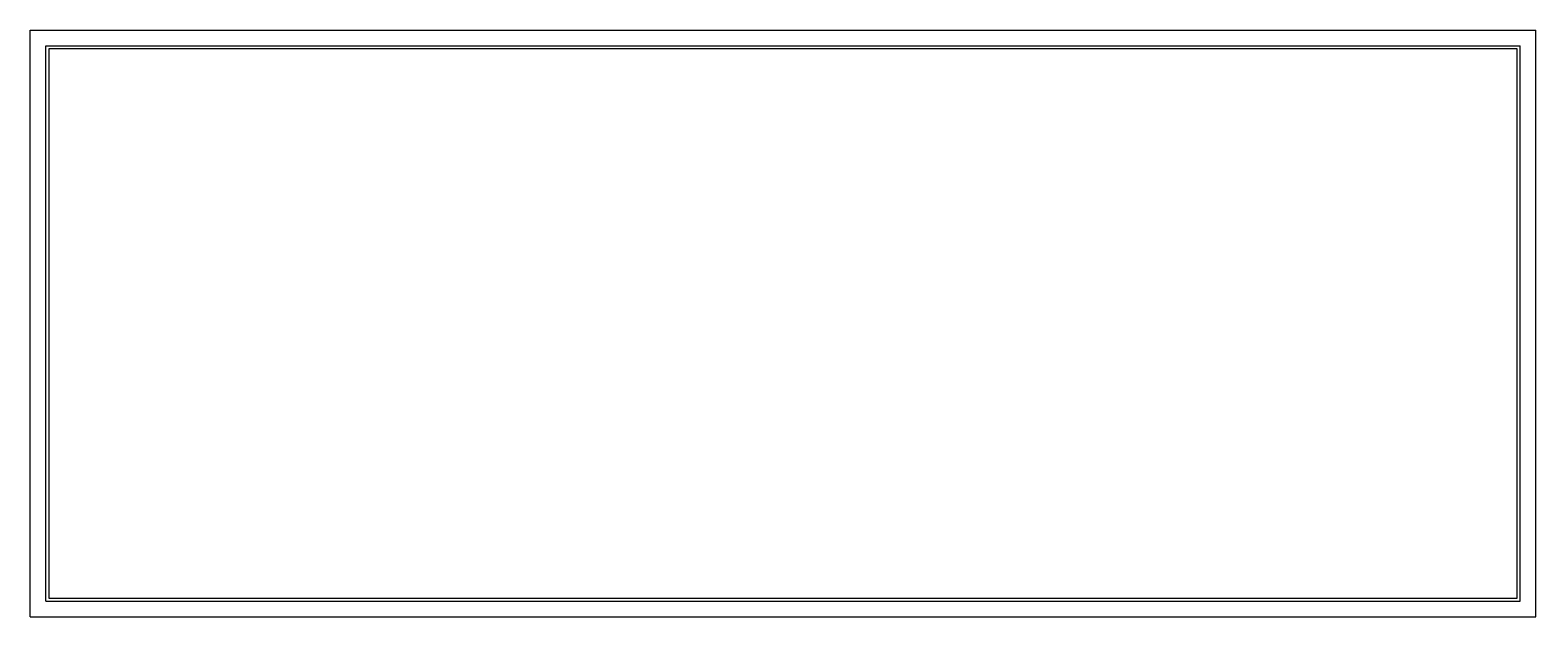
# Model space of a CAD drawing. Header units: millimetres. Extents: x -22 to 240, y -85 to 17.
import ezdxf

# ---------------------------------------------------------------- set-up
doc = ezdxf.new("R2010")
doc.units = ezdxf.units.MM

msp = doc.modelspace()

# ---------------------------------------------------------------- linework, layer by layer
for p, q in [((-21.84, 17.21), (239.79, 17.21)), ((-21.84, -84.79), (-21.84, 17.21)), ((239.79, -84.79), (239.79, 17.21)), ((-19.09, 14.46), (237.04, 14.46)), ((-19.09, -82.04), (-19.09, 14.46)), ((236.54, 13.96), (-18.59, 13.96)), ((-18.59, 13.96), (-18.59, -81.54)), ((236.54, -81.54), (236.54, 13.96)), ((237.04, -82.04), (237.04, 14.46)), ((-19.09, -82.04), (237.04, -82.04)), ((-18.59, -81.54), (236.54, -81.54)), ((-21.84, -84.79), (239.79, -84.79))]:
    msp.add_line(p, q)

doc.saveas('drawing.dxf')
